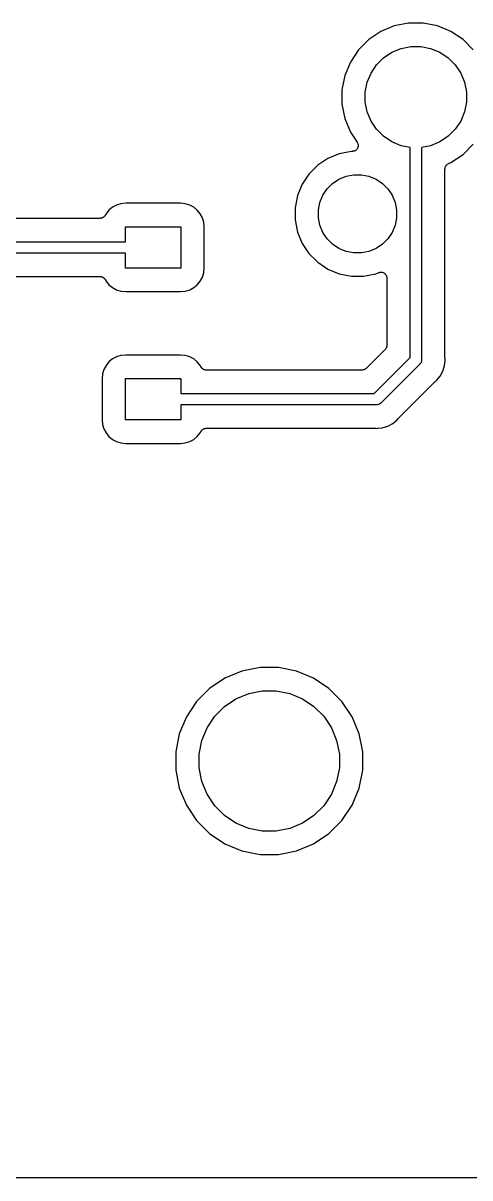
# Model space of a CAD drawing. Extents: x 3.74 to 6.89, y -5.68 to -0.93.
# Drawn here: x 5.957 to 6.339, y -5.685 to -4.696 of the extents above; entities that cross this region are included whole.
import ezdxf

# ---------------------------------------------------------------- set-up
doc = ezdxf.new("R2010")
doc.units = 0
doc.header["$MEASUREMENT"] = 0
doc.layers.add('BLACK', color=7, linetype='CONTINUOUS')

msp = doc.modelspace()

# ---------------------------------------------------------------- linework, layer by layer
at = {"layer": 'BLACK', "linetype": 'CONTINUOUS'}
for p, q in [((6.28668, -4.69594), (6.27445, -4.69838)), ((6.29915, -4.69594), (6.28668, -4.69594)), ((6.31138, -4.69838), (6.29915, -4.69594)), ((6.26293, -4.70315), (6.25256, -4.71008)), ((6.27445, -4.69838), (6.26293, -4.70315)), ((6.3229, -4.70315), (6.31138, -4.69838)), ((6.33327, -4.71008), (6.3229, -4.70315)), ((6.25256, -4.71008), (6.24374, -4.7189)), ((6.28028, -4.71761), (6.28865, -4.71594)), ((6.28865, -4.71594), (6.29718, -4.71594)), ((6.29718, -4.71594), (6.30555, -4.71761)), ((6.34209, -4.7189), (6.33327, -4.71008)), ((6.24374, -4.7189), (6.23681, -4.72926)), ((6.25927, -4.73165), (6.26531, -4.72561)), ((6.26531, -4.72561), (6.2724, -4.72087)), ((6.2724, -4.72087), (6.28028, -4.71761)), ((6.30555, -4.71761), (6.31343, -4.72087)), ((6.31343, -4.72087), (6.32052, -4.72561)), ((6.32052, -4.72561), (6.32655, -4.73165)), ((6.23681, -4.72926), (6.23204, -4.74079)), ((6.25454, -4.73874), (6.25927, -4.73165)), ((6.32655, -4.73165), (6.33129, -4.73874)), ((6.23204, -4.74079), (6.22961, -4.75302)), ((6.25127, -4.74662), (6.25454, -4.73874)), ((6.33129, -4.73874), (6.33456, -4.74662)), ((6.22961, -4.75302), (6.22961, -4.76549)), ((6.24961, -4.75499), (6.25127, -4.74662)), ((6.24961, -4.76352), (6.24961, -4.75499)), ((6.33456, -4.74662), (6.33622, -4.75499)), ((6.33622, -4.75499), (6.33622, -4.76352)), ((6.22961, -4.76549), (6.23204, -4.77772)), ((6.25127, -4.77188), (6.24961, -4.76352)), ((6.33622, -4.76352), (6.33456, -4.77188)), ((6.25454, -4.77977), (6.25127, -4.77188)), ((6.33456, -4.77188), (6.33129, -4.77977)), ((6.23204, -4.77772), (6.23681, -4.78924)), ((6.25927, -4.78686), (6.25454, -4.77977)), ((6.33129, -4.77977), (6.32655, -4.78686)), ((6.23681, -4.78924), (6.24267, -4.79801)), ((6.26531, -4.79289), (6.25927, -4.78686)), ((6.2724, -4.79763), (6.26531, -4.79289)), ((6.32052, -4.79289), (6.31343, -4.79763)), ((6.32655, -4.78686), (6.32052, -4.79289)), ((6.2404, -4.80542), (6.23994, -4.80556)), ((6.24041, -4.80541), (6.2404, -4.80542)), ((6.24042, -4.80541), (6.24041, -4.80541)), ((6.24084, -4.80519), (6.24042, -4.80541)), ((6.24126, -4.80496), (6.24084, -4.80519)), ((6.24127, -4.80496), (6.24126, -4.80496)), ((6.24128, -4.80495), (6.24127, -4.80496)), ((6.24165, -4.80465), (6.24128, -4.80495)), ((6.24202, -4.80435), (6.24165, -4.80465)), ((6.24203, -4.80434), (6.24202, -4.80435)), ((6.24204, -4.80434), (6.24203, -4.80434)), ((6.24235, -4.80396), (6.24204, -4.80434)), ((6.24265, -4.8036), (6.24235, -4.80396)), ((6.24266, -4.80358), (6.24265, -4.80359)), ((6.24265, -4.80359), (6.24265, -4.8036)), ((6.24289, -4.80316), (6.24266, -4.80358)), ((6.24267, -4.79801), (6.2427, -4.79805)), ((6.2427, -4.79805), (6.2427, -4.79805)), ((6.2427, -4.79805), (6.2427, -4.79805)), ((6.2427, -4.79805), (6.24271, -4.79807)), ((6.24271, -4.79807), (6.24293, -4.79849)), ((6.24312, -4.80275), (6.24289, -4.80316)), ((6.24293, -4.79849), (6.24315, -4.79891)), ((6.24326, -4.80227), (6.24312, -4.80272)), ((6.24312, -4.80272), (6.24312, -4.80273)), ((6.24312, -4.80273), (6.24312, -4.80275)), ((6.24315, -4.79891), (6.24315, -4.79892)), ((6.24315, -4.79892), (6.24316, -4.79893)), ((6.24316, -4.79893), (6.24329, -4.7994)), ((6.24341, -4.80181), (6.24326, -4.80227)), ((6.24329, -4.7994), (6.24343, -4.79985)), ((6.24346, -4.80132), (6.24341, -4.80179)), ((6.24341, -4.80179), (6.24341, -4.8018)), ((6.24341, -4.8018), (6.24341, -4.80181)), ((6.24343, -4.79985), (6.24343, -4.79986)), ((6.24343, -4.79986), (6.24343, -4.79987)), ((6.24343, -4.79987), (6.24347, -4.80035)), ((6.24351, -4.80084), (6.24346, -4.80132)), ((6.24347, -4.80035), (6.24351, -4.80082)), ((6.24351, -4.80082), (6.24351, -4.80083)), ((6.24351, -4.80083), (6.24351, -4.80084)), ((6.28028, -4.80089), (6.2724, -4.79763)), ((6.28799, -4.80243), (6.28028, -4.80089)), ((6.28799, -4.98221), (6.28799, -4.80243)), ((6.30555, -4.80089), (6.29783, -4.80243)), ((6.29783, -4.80243), (6.29783, -4.98401)), ((6.31343, -4.79763), (6.30555, -4.80089)), ((6.33327, -4.80843), (6.34209, -4.79961)), ((6.21759, -4.81187), (6.20883, -4.81772)), ((6.22732, -4.80784), (6.21759, -4.81187)), ((6.23765, -4.80579), (6.22732, -4.80784)), ((6.23851, -4.80579), (6.23765, -4.80579)), ((6.23899, -4.80574), (6.23851, -4.80579)), ((6.23946, -4.8057), (6.23899, -4.80574)), ((6.23947, -4.80569), (6.23946, -4.8057)), ((6.23949, -4.80569), (6.23947, -4.80569)), ((6.23994, -4.80556), (6.23949, -4.80569)), ((6.32092, -4.81617), (6.3229, -4.81535)), ((6.3229, -4.81535), (6.33327, -4.80843)), ((6.20138, -4.82517), (6.19553, -4.83393)), ((6.20883, -4.81772), (6.20138, -4.82517)), ((6.31783, -4.82077), (6.31784, -4.82072)), ((6.31783, -4.82077), (6.31783, -4.82077)), ((6.31783, -4.82077), (6.31783, -4.82077)), ((6.31783, -4.82079), (6.31783, -4.82077)), ((6.31783, -4.98278), (6.31783, -4.82079)), ((6.31784, -4.82072), (6.31789, -4.82026)), ((6.31789, -4.82026), (6.31794, -4.8198)), ((6.31794, -4.81975), (6.31809, -4.81931)), ((6.31794, -4.81978), (6.31794, -4.81975)), ((6.31794, -4.8198), (6.31794, -4.81978)), ((6.31809, -4.81931), (6.31822, -4.81886)), ((6.31822, -4.81886), (6.31823, -4.81884)), ((6.31823, -4.81884), (6.31824, -4.81882)), ((6.31824, -4.81882), (6.31846, -4.81842)), ((6.31846, -4.81842), (6.31868, -4.818)), ((6.31868, -4.818), (6.3187, -4.81799)), ((6.3187, -4.81799), (6.31871, -4.81797)), ((6.31871, -4.81797), (6.31901, -4.81761)), ((6.31901, -4.81761), (6.31931, -4.81725)), ((6.31931, -4.81725), (6.31932, -4.81724)), ((6.31932, -4.81724), (6.31934, -4.81722)), ((6.31934, -4.81722), (6.3197, -4.81693)), ((6.3197, -4.81693), (6.32006, -4.81663)), ((6.32006, -4.81663), (6.32008, -4.81662)), ((6.32008, -4.81662), (6.3201, -4.81661)), ((6.3201, -4.81661), (6.32051, -4.81639)), ((6.32051, -4.81639), (6.32092, -4.81617)), ((6.19553, -4.83393), (6.1915, -4.84366)), ((6.21692, -4.83792), (6.22158, -4.83326)), ((6.22158, -4.83326), (6.22706, -4.8296)), ((6.22706, -4.8296), (6.23315, -4.82707)), ((6.23315, -4.82707), (6.23962, -4.82579)), ((6.23962, -4.82579), (6.24621, -4.82579)), ((6.24621, -4.82579), (6.25267, -4.82707)), ((6.25267, -4.82707), (6.25876, -4.8296)), ((6.25876, -4.8296), (6.26425, -4.83326)), ((6.26425, -4.83326), (6.26891, -4.83792)), ((6.1915, -4.84366), (6.18945, -4.85399)), ((6.21073, -4.84949), (6.21326, -4.8434)), ((6.21326, -4.8434), (6.21692, -4.83792)), ((6.26891, -4.83792), (6.27257, -4.8434)), ((6.27257, -4.8434), (6.27509, -4.84949)), ((6.03313, -4.85362), (6.03008, -4.85611)), ((6.0366, -4.85176), (6.03313, -4.85362)), ((6.04037, -4.85061), (6.0366, -4.85176)), ((6.04454, -4.8502), (6.04037, -4.85061)), ((6.09129, -4.8502), (6.04454, -4.8502)), ((6.09546, -4.85061), (6.09129, -4.8502)), ((6.09923, -4.85176), (6.09546, -4.85061)), ((6.1027, -4.85362), (6.09923, -4.85176)), ((6.10575, -4.85611), (6.1027, -4.85362)), ((6.18945, -4.85399), (6.18945, -4.86452)), ((6.20945, -4.85596), (6.21073, -4.84949)), ((6.27509, -4.84949), (6.27638, -4.85596)), ((6.02247, -4.86312), (5.64461, -4.86312)), ((6.02269, -4.8631), (6.02247, -4.86312)), ((6.02291, -4.8631), (6.02269, -4.8631)), ((6.02317, -4.86305), (6.02291, -4.8631)), ((6.02344, -4.86302), (6.02317, -4.86305)), ((6.02365, -4.86296), (6.02344, -4.86302)), ((6.02387, -4.86292), (6.02365, -4.86296)), ((6.02412, -4.86282), (6.02387, -4.86292)), ((6.02437, -4.86274), (6.02412, -4.86282)), ((6.02457, -4.86264), (6.02437, -4.86274)), ((6.02477, -4.86256), (6.02457, -4.86264)), ((6.025, -4.86241), (6.02477, -4.86256)), ((6.02523, -4.86228), (6.025, -4.86241)), ((6.02541, -4.86214), (6.02523, -4.86228)), ((6.02559, -4.86202), (6.02541, -4.86214)), ((6.02578, -4.86184), (6.02559, -4.86202)), ((6.02599, -4.86167), (6.02578, -4.86184)), ((6.02613, -4.8615), (6.02599, -4.86167)), ((6.02629, -4.86134), (6.02613, -4.8615)), ((6.02644, -4.86112), (6.02629, -4.86134)), ((6.02661, -4.86092), (6.02644, -4.86112)), ((6.02672, -4.86072), (6.02661, -4.86092)), ((6.02684, -4.86054), (6.02672, -4.86072)), ((6.02688, -4.86048), (6.02684, -4.86054)), ((6.02758, -4.85916), (6.02688, -4.86048)), ((6.03008, -4.85611), (6.02758, -4.85916)), ((6.10825, -4.85916), (6.10575, -4.85611)), ((6.1101, -4.86263), (6.10825, -4.85916)), ((6.11125, -4.8664), (6.1101, -4.86263)), ((6.18945, -4.86452), (6.1915, -4.87485)), ((6.20945, -4.86255), (6.20945, -4.85596)), ((6.21073, -4.86901), (6.20945, -4.86255)), ((6.27638, -4.86255), (6.27509, -4.86901)), ((6.27638, -4.85596), (6.27638, -4.86255)), ((6.04429, -4.88312), (6.04429, -4.87032)), ((6.04429, -4.87032), (6.09154, -4.87032)), ((6.09154, -4.87032), (6.09154, -4.90576)), ((6.11166, -4.87057), (6.11125, -4.8664)), ((6.11166, -4.90551), (6.11166, -4.87057)), ((6.21326, -4.8751), (6.21073, -4.86901)), ((6.27509, -4.86901), (6.27257, -4.8751)), ((5.62279, -4.88312), (6.04429, -4.88312)), ((6.1915, -4.87485), (6.19553, -4.88458)), ((6.21692, -4.88058), (6.21326, -4.8751)), ((6.22158, -4.88525), (6.21692, -4.88058)), ((6.26891, -4.88058), (6.26425, -4.88525)), ((6.27257, -4.8751), (6.26891, -4.88058)), ((6.04429, -4.89296), (5.62279, -4.89296)), ((6.04429, -4.90576), (6.04429, -4.89296)), ((6.19553, -4.88458), (6.20138, -4.89333)), ((6.20138, -4.89333), (6.20883, -4.90078)), ((6.22706, -4.88891), (6.22158, -4.88525)), ((6.23315, -4.89143), (6.22706, -4.88891)), ((6.23962, -4.89272), (6.23315, -4.89143)), ((6.24621, -4.89272), (6.23962, -4.89272)), ((6.25267, -4.89143), (6.24621, -4.89272)), ((6.25876, -4.88891), (6.25267, -4.89143)), ((6.26425, -4.88525), (6.25876, -4.88891)), ((6.20883, -4.90078), (6.21759, -4.90663)), ((5.64461, -4.91296), (6.02247, -4.91296)), ((6.02247, -4.91296), (6.02254, -4.91296)), ((6.02254, -4.91296), (6.02276, -4.91299)), ((6.02276, -4.91299), (6.02298, -4.91299)), ((6.02298, -4.91299), (6.02324, -4.91304)), ((6.02324, -4.91304), (6.02351, -4.91307)), ((6.02351, -4.91307), (6.02372, -4.91314)), ((6.02372, -4.91314), (6.02394, -4.91318)), ((6.02394, -4.91318), (6.02418, -4.91329)), ((6.02418, -4.91329), (6.02444, -4.91337)), ((6.02444, -4.91337), (6.02463, -4.91347)), ((6.02463, -4.91347), (6.02484, -4.91356)), ((6.02484, -4.91356), (6.02506, -4.91371)), ((6.02506, -4.91371), (6.02529, -4.91384)), ((6.02529, -4.91384), (6.02546, -4.91398)), ((6.02546, -4.91398), (6.02565, -4.9141)), ((6.02565, -4.9141), (6.02584, -4.91429)), ((6.09154, -4.90576), (6.04429, -4.90576)), ((6.10825, -4.91692), (6.1101, -4.91345)), ((6.1101, -4.91345), (6.11125, -4.90968)), ((6.11125, -4.90968), (6.11166, -4.90551)), ((6.21759, -4.90663), (6.22732, -4.91066)), ((6.22732, -4.91066), (6.23765, -4.91272)), ((6.23765, -4.91272), (6.24818, -4.91272)), ((6.24818, -4.91272), (6.25851, -4.91066)), ((6.25851, -4.91066), (6.26108, -4.9096)), ((6.26108, -4.9096), (6.26112, -4.90958)), ((6.26112, -4.90958), (6.26114, -4.90957)), ((6.26112, -4.90958), (6.26112, -4.90958)), ((6.26112, -4.90958), (6.26112, -4.90958)), ((6.26114, -4.90957), (6.26161, -4.90944)), ((6.26161, -4.90944), (6.26206, -4.90931)), ((6.26206, -4.90931), (6.26207, -4.9093)), ((6.26207, -4.9093), (6.26208, -4.9093)), ((6.26208, -4.9093), (6.26256, -4.90926)), ((6.26256, -4.90926), (6.26303, -4.90922)), ((6.26303, -4.90922), (6.26304, -4.90922)), ((6.26304, -4.90922), (6.26305, -4.90922)), ((6.26305, -4.90922), (6.26352, -4.90927)), ((6.26352, -4.90927), (6.264, -4.90932)), ((6.264, -4.90932), (6.26401, -4.90932)), ((6.26401, -4.90932), (6.26402, -4.90932)), ((6.26402, -4.90932), (6.26447, -4.90947)), ((6.26447, -4.90947), (6.26493, -4.90961)), ((6.26493, -4.90961), (6.26494, -4.90961)), ((6.26494, -4.90961), (6.26495, -4.90962)), ((6.26495, -4.90962), (6.26537, -4.90985)), ((6.26537, -4.90985), (6.26579, -4.91007)), ((6.26579, -4.91007), (6.2658, -4.91008)), ((6.2658, -4.91008), (6.26581, -4.91009)), ((6.26581, -4.91009), (6.26617, -4.91039)), ((6.26617, -4.91039), (6.26654, -4.91069)), ((6.26654, -4.91069), (6.26655, -4.9107)), ((6.26655, -4.9107), (6.26656, -4.91071)), ((6.26656, -4.91071), (6.26685, -4.91108)), ((6.26685, -4.91108), (6.26716, -4.91145)), ((6.26716, -4.91145), (6.26716, -4.91146)), ((6.26716, -4.91146), (6.26717, -4.91147)), ((6.26717, -4.91147), (6.26739, -4.91189)), ((6.26739, -4.91189), (6.26761, -4.91231)), ((6.26761, -4.91231), (6.26762, -4.91232)), ((6.26762, -4.91232), (6.26762, -4.91234)), ((6.26762, -4.91234), (6.26776, -4.91279)), ((6.26776, -4.91279), (6.2679, -4.91325)), ((6.2679, -4.91325), (6.2679, -4.91326)), ((6.2679, -4.91326), (6.2679, -4.91327)), ((6.2679, -4.91327), (6.26795, -4.91374)), ((6.26795, -4.91374), (6.26799, -4.91422)), ((6.26799, -4.91422), (6.26799, -4.97186)), ((6.02584, -4.91429), (6.02604, -4.91446)), ((6.02604, -4.91446), (6.02618, -4.91464)), ((6.02618, -4.91464), (6.02634, -4.91479)), ((6.02634, -4.91479), (6.02648, -4.91502)), ((6.02648, -4.91502), (6.02665, -4.91522)), ((6.02665, -4.91522), (6.02675, -4.91542)), ((6.02675, -4.91542), (6.02688, -4.91561)), ((6.02688, -4.91561), (6.02758, -4.91692)), ((6.02758, -4.91692), (6.03008, -4.91997)), ((6.03008, -4.91997), (6.03313, -4.92247)), ((6.03313, -4.92247), (6.0366, -4.92432)), ((6.09923, -4.92432), (6.1027, -4.92247)), ((6.1027, -4.92247), (6.10575, -4.91997)), ((6.10575, -4.91997), (6.10825, -4.91692)), ((6.0366, -4.92432), (6.04037, -4.92547)), ((6.04037, -4.92547), (6.04454, -4.92588)), ((6.04454, -4.92588), (6.09129, -4.92588)), ((6.09129, -4.92588), (6.09546, -4.92547)), ((6.09546, -4.92547), (6.09923, -4.92432)), ((6.26774, -4.97334), (6.26761, -4.97378)), ((6.26788, -4.9729), (6.26774, -4.97334)), ((6.26789, -4.97287), (6.26788, -4.9729)), ((6.26794, -4.97239), (6.26789, -4.97285)), ((6.26789, -4.97285), (6.26789, -4.97287)), ((6.26799, -4.97193), (6.26794, -4.97239)), ((6.26799, -4.97186), (6.26799, -4.97187)), ((6.26799, -4.97187), (6.26799, -4.97188)), ((6.26799, -4.97188), (6.26799, -4.97188)), ((6.26799, -4.97188), (6.26799, -4.97193)), ((6.0366, -4.98168), (6.03313, -4.98354)), ((6.04037, -4.98054), (6.0366, -4.98168)), ((6.04454, -4.98013), (6.04037, -4.98054)), ((6.09129, -4.98013), (6.04454, -4.98013)), ((6.09546, -4.98054), (6.09129, -4.98013)), ((6.09923, -4.98168), (6.09546, -4.98054)), ((6.1027, -4.98354), (6.09923, -4.98168)), ((6.26653, -4.97539), (6.25034, -4.99158)), ((6.25716, -5.01304), (6.28799, -4.98221)), ((6.26682, -4.97504), (6.26653, -4.97539)), ((6.26712, -4.97468), (6.26682, -4.97504)), ((6.26713, -4.97466), (6.26712, -4.97468)), ((6.26715, -4.97464), (6.26713, -4.97466)), ((6.26737, -4.97423), (6.26715, -4.97464)), ((6.26759, -4.97383), (6.26737, -4.97423)), ((6.2676, -4.9738), (6.26759, -4.97383)), ((6.26761, -4.97378), (6.2676, -4.9738)), ((6.31786, -4.98299), (6.31783, -4.98278)), ((6.31785, -4.9832), (6.31786, -4.98299)), ((6.31786, -4.98327), (6.31785, -4.9832)), ((6.31796, -4.98425), (6.31786, -4.98327)), ((6.02572, -4.99256), (6.02458, -4.99633)), ((6.02758, -4.98908), (6.02572, -4.99256)), ((6.03008, -4.98604), (6.02758, -4.98908)), ((6.03313, -4.98354), (6.03008, -4.98604)), ((6.10575, -4.98604), (6.1027, -4.98354)), ((6.10825, -4.98908), (6.10575, -4.98604)), ((6.10895, -4.9904), (6.10825, -4.98908)), ((6.10907, -4.99058), (6.10895, -4.9904)), ((6.10918, -4.99078), (6.10907, -4.99058)), ((6.10934, -4.99099), (6.10918, -4.99078)), ((6.10949, -4.99121), (6.10934, -4.99099)), ((6.10965, -4.99137), (6.10949, -4.99121)), ((6.10979, -4.99154), (6.10965, -4.99137)), ((6.10999, -4.99171), (6.10979, -4.99154)), ((6.11018, -4.9919), (6.10999, -4.99171)), ((6.11036, -4.99202), (6.11018, -4.9919)), ((6.11053, -4.99217), (6.11036, -4.99202)), ((6.11077, -4.9923), (6.11053, -4.99217)), ((6.11099, -4.99244), (6.11077, -4.9923)), ((6.1112, -4.99253), (6.11099, -4.99244)), ((6.11139, -4.99264), (6.1112, -4.99253)), ((6.11164, -4.99272), (6.11139, -4.99264)), ((6.11189, -4.99282), (6.11164, -4.99272)), ((6.11211, -4.99287), (6.11189, -4.99282)), ((6.11232, -4.99293), (6.11211, -4.99287)), ((6.11259, -4.99296), (6.11232, -4.99293)), ((6.11285, -4.99302), (6.11259, -4.99296)), ((6.11307, -4.99302), (6.11285, -4.99302)), ((6.11329, -4.99304), (6.11307, -4.99302)), ((6.11336, -4.99304), (6.11329, -4.99304)), ((6.24681, -4.99304), (6.11336, -4.99304)), ((6.24727, -4.993), (6.24681, -4.99304)), ((6.24773, -4.99296), (6.24727, -4.993)), ((6.24775, -4.99295), (6.24773, -4.99296)), ((6.24778, -4.99295), (6.24775, -4.99295)), ((6.24822, -4.99281), (6.24778, -4.99295)), ((6.24867, -4.99268), (6.24822, -4.99281)), ((6.24869, -4.99267), (6.24867, -4.99268)), ((6.24871, -4.99266), (6.24869, -4.99267)), ((6.24912, -4.99245), (6.24871, -4.99266)), ((6.24953, -4.99223), (6.24912, -4.99245)), ((6.24955, -4.99222), (6.24953, -4.99223)), ((6.24958, -4.99221), (6.24955, -4.99222)), ((6.24993, -4.99191), (6.24958, -4.99221)), ((6.25029, -4.99163), (6.24993, -4.99191)), ((6.25033, -4.99159), (6.25029, -4.99163)), ((6.25034, -4.99158), (6.25033, -4.99159)), ((6.25033, -4.99159), (6.25033, -4.99159)), ((6.25033, -4.99159), (6.25033, -4.99159)), ((6.29622, -4.9879), (6.26285, -5.02127)), ((6.29641, -4.98775), (6.29622, -4.9879)), ((6.29656, -4.98756), (6.29641, -4.98775)), ((6.29702, -4.987), (6.29656, -4.98756)), ((6.29656, -4.98756), (6.29656, -4.98756)), ((6.29703, -4.98699), (6.29702, -4.987)), ((6.29748, -4.98614), (6.29703, -4.98699)), ((6.29776, -4.98522), (6.29748, -4.98614)), ((6.29783, -4.98449), (6.29776, -4.98522)), ((6.29783, -4.98401), (6.29786, -4.98425)), ((6.29786, -4.98425), (6.29783, -4.98449)), ((6.29783, -4.98449), (6.29783, -4.98449)), ((6.31605, -4.99384), (6.31747, -4.98914)), ((6.31747, -4.98914), (6.31786, -4.98523)), ((6.31786, -4.98523), (6.31796, -4.98425)), ((6.31786, -4.98523), (6.31786, -4.98523)), ((6.02458, -4.99633), (6.02417, -5.00049)), ((6.02417, -5.00049), (6.02417, -5.03543)), ((6.04429, -5.03568), (6.04429, -5.00025)), ((6.04429, -5.00025), (6.09154, -5.00025)), ((6.09154, -5.00025), (6.09154, -5.01304)), ((6.27786, -5.03455), (6.3095, -5.00291)), ((6.3095, -5.00291), (6.30955, -5.00286)), ((6.30955, -5.00286), (6.30971, -5.00273)), ((6.30971, -5.00273), (6.30986, -5.00258)), ((6.30986, -5.00258), (6.31062, -5.00196)), ((6.31062, -5.00196), (6.31373, -4.99816)), ((6.31373, -4.99816), (6.31605, -4.99384)), ((6.09154, -5.01304), (6.25716, -5.01304)), ((6.25896, -5.02288), (6.09154, -5.02288)), ((6.09154, -5.02288), (6.09154, -5.03568)), ((6.2592, -5.02291), (6.25896, -5.02288)), ((6.25944, -5.02288), (6.2592, -5.02291)), ((6.26017, -5.02281), (6.25944, -5.02288)), ((6.25944, -5.02288), (6.25944, -5.02288)), ((6.2611, -5.02253), (6.26017, -5.02281)), ((6.26195, -5.02207), (6.2611, -5.02253)), ((6.2627, -5.02146), (6.26195, -5.02207)), ((6.26285, -5.02127), (6.2627, -5.02146)), ((6.02417, -5.03543), (6.02458, -5.0396)), ((6.02458, -5.0396), (6.02572, -5.04337)), ((6.09154, -5.03568), (6.04429, -5.03568)), ((6.26019, -5.04291), (6.26409, -5.04252)), ((6.26409, -5.04252), (6.26879, -5.0411)), ((6.26879, -5.0411), (6.27312, -5.03878)), ((6.27312, -5.03878), (6.27691, -5.03567)), ((6.27691, -5.03567), (6.27753, -5.03491)), ((6.27753, -5.03491), (6.27758, -5.03486)), ((6.27758, -5.03486), (6.27773, -5.03471)), ((6.27773, -5.03471), (6.27786, -5.03455)), ((6.02572, -5.04337), (6.02758, -5.04684)), ((6.02758, -5.04684), (6.03008, -5.04989)), ((6.03008, -5.04989), (6.03313, -5.05239)), ((6.03313, -5.05239), (6.0366, -5.05425)), ((6.09923, -5.05425), (6.1027, -5.05239)), ((6.1027, -5.05239), (6.10575, -5.04989)), ((6.10575, -5.04989), (6.10825, -5.04684)), ((6.10825, -5.04684), (6.10895, -5.04553)), ((6.10895, -5.04553), (6.10898, -5.04547)), ((6.10898, -5.04547), (6.10911, -5.04528)), ((6.10911, -5.04528), (6.10921, -5.04509)), ((6.10921, -5.04509), (6.10938, -5.04488)), ((6.10938, -5.04488), (6.10954, -5.04466)), ((6.10954, -5.04466), (6.10969, -5.04451)), ((6.10969, -5.04451), (6.10984, -5.04434)), ((6.10984, -5.04434), (6.11004, -5.04417)), ((6.11004, -5.04417), (6.11023, -5.04398)), ((6.11023, -5.04398), (6.11042, -5.04386)), ((6.11042, -5.04386), (6.11059, -5.04372)), ((6.11059, -5.04372), (6.11083, -5.04359)), ((6.11083, -5.04359), (6.11105, -5.04345)), ((6.11105, -5.04345), (6.11126, -5.04337)), ((6.11126, -5.04337), (6.11145, -5.04326)), ((6.11145, -5.04326), (6.11171, -5.04318)), ((6.11171, -5.04318), (6.11196, -5.04308)), ((6.11196, -5.04308), (6.11218, -5.04304)), ((6.11218, -5.04304), (6.11239, -5.04298)), ((6.11239, -5.04298), (6.11265, -5.04295)), ((6.11265, -5.04295), (6.11292, -5.0429)), ((6.11292, -5.0429), (6.11314, -5.04291)), ((6.11314, -5.04291), (6.11336, -5.04288)), ((6.11336, -5.04288), (6.25773, -5.04288)), ((6.25773, -5.04288), (6.2578, -5.04288)), ((6.2578, -5.04288), (6.25801, -5.04291)), ((6.25801, -5.04291), (6.25822, -5.04291)), ((6.25822, -5.04291), (6.2592, -5.043)), ((6.2592, -5.043), (6.26018, -5.04291)), ((6.26018, -5.04291), (6.26019, -5.04291)), ((6.0366, -5.05425), (6.04037, -5.05539)), ((6.04037, -5.05539), (6.04454, -5.0558)), ((6.04454, -5.0558), (6.09129, -5.0558)), ((6.09129, -5.0558), (6.09546, -5.05539)), ((6.09546, -5.05539), (6.09923, -5.05425)), ((6.15944, -5.24772), (6.14398, -5.25079)), ((6.17521, -5.24772), (6.15944, -5.24772)), ((6.19067, -5.25079), (6.17521, -5.24772)), ((6.12941, -5.25683), (6.1163, -5.26559)), ((6.14398, -5.25079), (6.12941, -5.25683)), ((6.20524, -5.25683), (6.19067, -5.25079)), ((6.21834, -5.26559), (6.20524, -5.25683)), ((6.1163, -5.26559), (6.10515, -5.27673)), ((6.13888, -5.27455), (6.14981, -5.27002)), ((6.14981, -5.27002), (6.16141, -5.26772)), ((6.16141, -5.26772), (6.17324, -5.26772)), ((6.17324, -5.26772), (6.18484, -5.27002)), ((6.18484, -5.27002), (6.19576, -5.27455)), ((6.22949, -5.27673), (6.21834, -5.26559)), ((6.10515, -5.27673), (6.09639, -5.28984)), ((6.12905, -5.28112), (6.13888, -5.27455)), ((6.19576, -5.27455), (6.2056, -5.28112)), ((6.23825, -5.28984), (6.22949, -5.27673)), ((6.09639, -5.28984), (6.09036, -5.30441)), ((6.11412, -5.29932), (6.12069, -5.28948)), ((6.12069, -5.28948), (6.12905, -5.28112)), ((6.2056, -5.28112), (6.21396, -5.28948)), ((6.21396, -5.28948), (6.22053, -5.29932)), ((6.24429, -5.30441), (6.23825, -5.28984)), ((6.10959, -5.31024), (6.11412, -5.29932)), ((6.22053, -5.29932), (6.22505, -5.31024)), ((6.09036, -5.30441), (6.08728, -5.31987)), ((6.24709, -5.31851), (6.24429, -5.30441)), ((6.10728, -5.32184), (6.10959, -5.31024)), ((6.22505, -5.31024), (6.22736, -5.32184)), ((6.24736, -5.31987), (6.24709, -5.31851)), ((6.24709, -5.31851), (6.24709, -5.31851)), ((6.08728, -5.31987), (6.08728, -5.33564)), ((6.10728, -5.33367), (6.10728, -5.32184)), ((6.22736, -5.32184), (6.22736, -5.33367)), ((6.24736, -5.33564), (6.24736, -5.31987)), ((6.08728, -5.33564), (6.09036, -5.3511)), ((6.10959, -5.34527), (6.10728, -5.33367)), ((6.22736, -5.33367), (6.22505, -5.34527)), ((6.24429, -5.3511), (6.24736, -5.33564)), ((6.11412, -5.3562), (6.10959, -5.34527)), ((6.22505, -5.34527), (6.22053, -5.3562)), ((6.09036, -5.3511), (6.09639, -5.36567)), ((6.12069, -5.36603), (6.11412, -5.3562)), ((6.22053, -5.3562), (6.21396, -5.36603)), ((6.23825, -5.36567), (6.24429, -5.3511)), ((6.09639, -5.36567), (6.10515, -5.37878)), ((6.12905, -5.37439), (6.12069, -5.36603)), ((6.21396, -5.36603), (6.2056, -5.37439)), ((6.22949, -5.37878), (6.23825, -5.36567)), ((6.10515, -5.37878), (6.1163, -5.38993)), ((6.13888, -5.38096), (6.12905, -5.37439)), ((6.2056, -5.37439), (6.19576, -5.38096)), ((6.21834, -5.38993), (6.22949, -5.37878)), ((6.14981, -5.38549), (6.13888, -5.38096)), ((6.16141, -5.3878), (6.14981, -5.38549)), ((6.17324, -5.3878), (6.16141, -5.3878)), ((6.18484, -5.38549), (6.17324, -5.3878)), ((6.19576, -5.38096), (6.18484, -5.38549)), ((6.1163, -5.38993), (6.12941, -5.39869)), ((6.12941, -5.39869), (6.14398, -5.40472)), ((6.19067, -5.40472), (6.20524, -5.39869)), ((6.20524, -5.39869), (6.21834, -5.38993)), ((6.14398, -5.40472), (6.15944, -5.4078)), ((6.15944, -5.4078), (6.17521, -5.4078)), ((6.17521, -5.4078), (6.19067, -5.40472)), ((6.83563, -5.68472), (3.80063, -5.68472))]:
    msp.add_line(p, q, dxfattribs=at)

doc.saveas('drawing.dxf')
